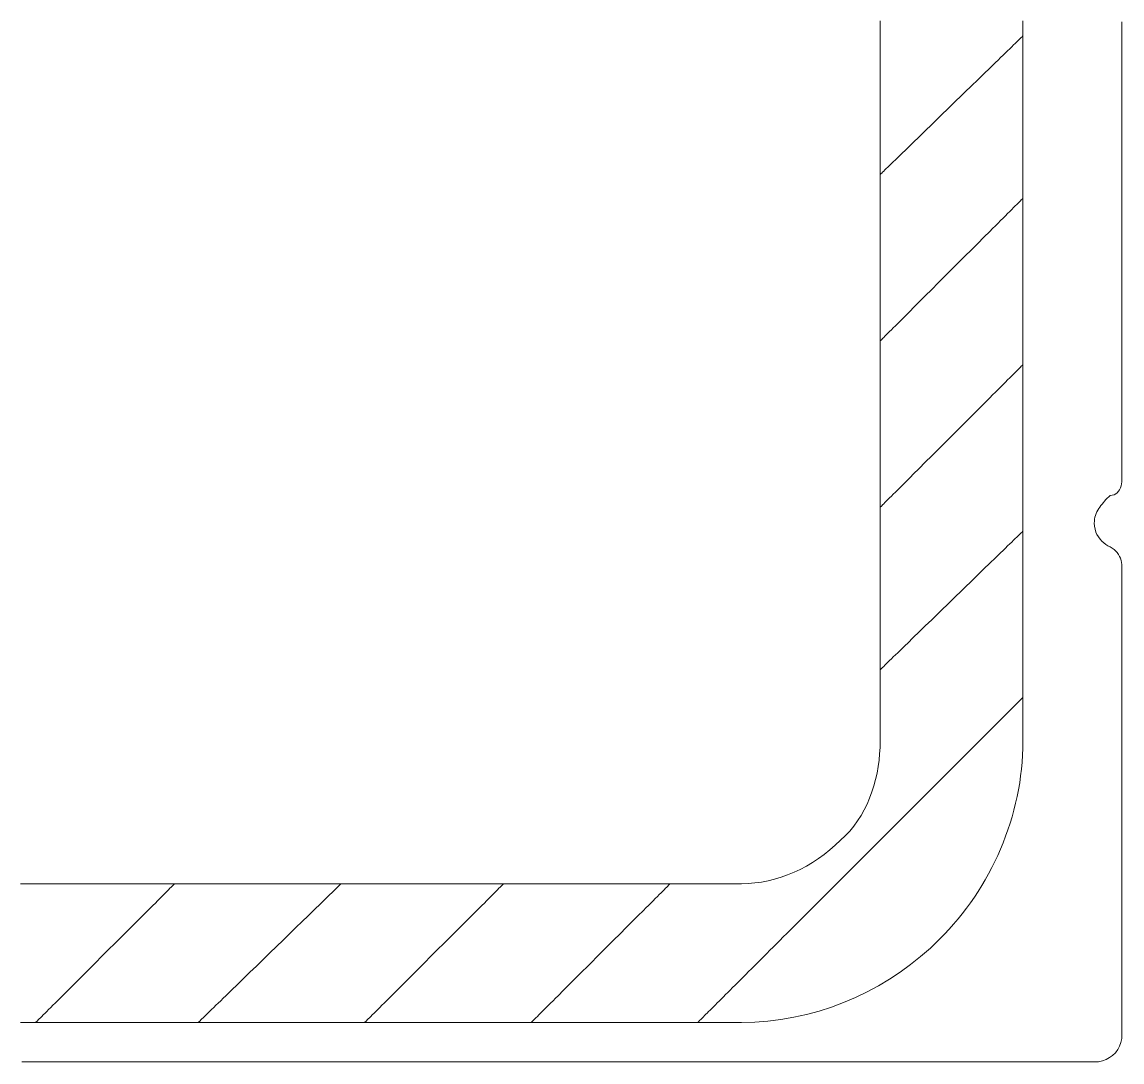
# Model space of a CAD drawing. Header units: millimetres. Extents: x -62 to 0, y 0 to 70.
# Drawn here: x -20.81 to -9.06, y 12.32 to 23.43 of the extents above; entities that cross this region are included whole.
import ezdxf

# ---------------------------------------------------------------- set-up
doc = ezdxf.new("R2010")
doc.units = ezdxf.units.MM
doc.header["$MEASUREMENT"] = 0
doc.layers.add('Layer 1', color=7, linetype='Continuous')

msp = doc.modelspace()

# ---------------------------------------------------------------- linework, layer by layer
at = {"layer": 'Layer 1', "lineweight": 18}
for points in [[(-10.122, 23.436), (-10.122, 23.361), (-10.122, 23.285), (-10.122, 23.209), (-10.122, 23.134), (-10.122, 23.059), (-10.122, 22.984), (-10.122, 22.91), (-10.122, 22.836), (-10.122, 22.761), (-10.122, 22.688), (-10.122, 22.614), (-10.122, 22.541), (-10.122, 22.468), (-10.122, 22.395), (-10.122, 22.322), (-10.122, 22.25), (-10.122, 22.178), (-10.122, 22.106), (-10.122, 22.034), (-10.122, 21.963), (-10.122, 21.892), (-10.122, 21.821), (-10.122, 21.751), (-10.122, 21.68), (-10.122, 21.61), (-10.122, 21.541), (-10.122, 21.471), (-10.122, 21.402), (-10.122, 21.333), (-10.122, 21.265), (-10.122, 21.197), (-10.122, 21.129), (-10.122, 21.061), (-10.122, 20.994), (-10.122, 20.927), (-10.122, 20.86), (-10.122, 20.793), (-10.122, 20.727), (-10.122, 20.662), (-10.122, 20.596), (-10.122, 20.531), (-10.122, 20.466), (-10.122, 20.401), (-10.122, 20.337), (-10.122, 20.273), (-10.122, 20.21), (-10.122, 20.147), (-10.122, 20.084), (-10.122, 20.021), (-10.122, 19.959), (-10.122, 19.897), (-10.122, 19.836), (-10.122, 19.775), (-10.122, 19.714), (-10.122, 19.653), (-10.122, 19.593), (-10.122, 19.534), (-10.122, 19.474), (-10.122, 19.415), (-10.122, 19.357), (-10.122, 19.298), (-10.122, 19.241), (-10.122, 19.183), (-10.122, 19.126), (-10.122, 19.098), (-10.122, 19.069), (-10.122, 19.041), (-10.122, 19.013), (-10.122, 18.985), (-10.122, 18.957), (-10.122, 18.929), (-10.122, 18.901), (-10.122, 18.874), (-10.122, 18.846), (-10.122, 18.819), (-10.122, 18.791), (-10.122, 18.764), (-10.122, 18.737), (-10.122, 18.71), (-10.122, 18.683), (-10.122, 18.656), (-10.122, 18.629), (-10.122, 18.603), (-10.122, 18.576), (-10.122, 18.55), (-10.122, 18.523), (-10.122, 18.497), (-10.122, 18.471), (-10.122, 18.445), (-10.122, 18.419), (-10.122, 18.393), (-10.122, 18.368), (-10.122, 18.342), (-10.122, 18.316), (-10.122, 18.291), (-10.122, 18.266), (-10.122, 18.24), (-10.122, 18.215), (-10.122, 18.19), (-10.122, 18.166), (-10.122, 18.141), (-10.122, 18.116), (-10.122, 18.092), (-10.122, 18.067), (-10.122, 18.043), (-10.122, 18.019), (-10.122, 17.994), (-10.122, 17.97), (-10.122, 17.946), (-10.122, 17.923), (-10.122, 17.899), (-10.122, 17.875), (-10.122, 17.852), (-10.122, 17.829), (-10.122, 17.805), (-10.122, 17.782), (-10.122, 17.759), (-10.122, 17.736), (-10.122, 17.714), (-10.122, 17.691), (-10.122, 17.668), (-10.122, 17.646), (-10.122, 17.623), (-10.122, 17.601), (-10.122, 17.579), (-10.122, 17.557), (-10.122, 17.535), (-10.122, 17.514), (-10.122, 17.492), (-10.122, 17.47), (-10.122, 17.449), (-10.122, 17.428), (-10.122, 17.406), (-10.122, 17.385), (-10.122, 17.364), (-10.122, 17.344), (-10.122, 17.323), (-10.122, 17.302), (-10.122, 17.282), (-10.122, 17.262), (-10.122, 17.241), (-10.122, 17.221), (-10.122, 17.201), (-10.122, 17.181), (-10.122, 17.162), (-10.122, 17.142), (-10.122, 17.122), (-10.122, 17.103), (-10.122, 17.084), (-10.122, 17.065), (-10.122, 17.046), (-10.122, 17.027), (-10.122, 17.008), (-10.122, 16.989), (-10.122, 16.971), (-10.122, 16.952), (-10.122, 16.934), (-10.122, 16.916), (-10.122, 16.898), (-10.122, 16.88), (-10.122, 16.862), (-10.122, 16.845), (-10.122, 16.827), (-10.122, 16.81), (-10.122, 16.793), (-10.122, 16.775), (-10.122, 16.758), (-10.122, 16.742), (-10.122, 16.725), (-10.122, 16.708), (-10.122, 16.692), (-10.122, 16.675), (-10.122, 16.659), (-10.122, 16.643), (-10.122, 16.627), (-10.122, 16.611), (-10.122, 16.596), (-10.122, 16.58), (-10.122, 16.565), (-10.122, 16.549), (-10.122, 16.534), (-10.122, 16.519), (-10.122, 16.504), (-10.122, 16.489), (-10.122, 16.475), (-10.122, 16.46), (-10.122, 16.446), (-10.122, 16.432), (-10.122, 16.418), (-10.122, 16.404), (-10.122, 16.39), (-10.122, 16.376), (-10.122, 16.363), (-10.122, 16.349), (-10.122, 16.336), (-10.122, 16.323), (-10.122, 16.31), (-10.122, 16.297), (-10.122, 16.284), (-10.122, 16.272), (-10.122, 16.259), (-10.122, 16.247), (-10.122, 16.235), (-10.122, 16.223), (-10.122, 16.211), (-10.122, 16.199), (-10.122, 16.187), (-10.122, 16.176), (-10.122, 16.165), (-10.122, 16.154), (-10.122, 16.142), (-10.122, 16.132), (-10.122, 16.121), (-10.122, 16.11), (-10.122, 16.1), (-10.122, 16.089), (-10.122, 16.079), (-10.122, 16.069), (-10.122, 16.059), (-10.122, 16.05), (-10.122, 16.04), (-10.122, 16.031), (-10.122, 16.021), (-10.122, 16.012), (-10.122, 16.003), (-10.122, 15.994), (-10.122, 15.986), (-10.122, 15.977), (-10.122, 15.969), (-10.122, 15.96), (-10.122, 15.952), (-10.122, 15.944), (-10.122, 15.936), (-10.122, 15.929), (-10.122, 15.921), (-10.122, 15.914), (-10.122, 15.907), (-10.122, 15.9), (-10.122, 15.893), (-10.122, 15.886), (-10.122, 15.879), (-10.122, 15.873), (-10.122, 15.867), (-10.122, 15.861), (-10.122, 15.855), (-10.122, 15.849), (-10.122, 15.843), (-10.122, 15.837), (-10.122, 15.832), (-10.122, 15.827), (-10.122, 15.822), (-10.122, 15.817), (-10.122, 15.812), (-10.122, 15.808), (-10.122, 15.803), (-10.122, 15.799), (-10.122, 15.795), (-10.122, 15.791), (-10.122, 15.787), (-10.122, 15.783), (-10.122, 15.78), (-10.122, 15.776), (-10.122, 15.773), (-10.122, 15.77), (-10.122, 15.767), (-10.122, 15.765), (-10.122, 15.762), (-10.122, 15.76), (-10.122, 15.758), (-10.122, 15.756), (-10.122, 15.754), (-10.122, 15.752), (-10.122, 15.75), (-10.122, 15.749), (-10.122, 15.748), (-10.122, 15.747), (-10.122, 15.746), (-10.122, 15.745), (-10.122, 15.744), (-10.122, 15.744), (-10.122, 15.744), (-10.122, 15.744), (-10.123, 15.668), (-10.126, 15.593), (-10.13, 15.519), (-10.137, 15.444), (-10.146, 15.371), (-10.156, 15.297), (-10.169, 15.224), (-10.183, 15.151), (-10.199, 15.079), (-10.217, 15.007), (-10.237, 14.936), (-10.258, 14.866), (-10.281, 14.796), (-10.306, 14.727), (-10.332, 14.658), (-10.36, 14.59), (-10.389, 14.523), (-10.421, 14.457), (-10.453, 14.392), (-10.488, 14.327), (-10.523, 14.263), (-10.561, 14.2), (-10.599, 14.138), (-10.64, 14.077), (-10.681, 14.017), (-10.724, 13.958), (-10.769, 13.9), (-10.815, 13.844), (-10.862, 13.788), (-10.91, 13.733), (-10.96, 13.68), (-11.011, 13.628), (-11.11, 13.533), (-11.214, 13.442), (-11.321, 13.357), (-11.432, 13.276), (-11.547, 13.2), (-11.665, 13.13), (-11.787, 13.064), (-11.911, 13.005), (-12.038, 12.951), (-12.168, 12.902), (-12.3, 12.86), (-12.434, 12.824), (-12.57, 12.793), (-12.707, 12.77), (-12.846, 12.753), (-12.987, 12.742), (-13.128, 12.739), (-13.128, 12.739), (-13.129, 12.739), (-13.129, 12.739), (-13.129, 12.739), (-13.13, 12.739), (-13.131, 12.739), (-13.131, 12.739), (-13.132, 12.739), (-13.133, 12.739), (-13.134, 12.739), (-13.136, 12.739), (-13.137, 12.739), (-13.138, 12.739), (-13.14, 12.739), (-13.142, 12.739), (-13.144, 12.739), (-13.146, 12.739), (-13.148, 12.739), (-13.15, 12.739), (-13.152, 12.739), (-13.155, 12.739), (-13.157, 12.739), (-13.16, 12.739), (-13.162, 12.739), (-13.165, 12.739), (-13.168, 12.739), (-13.171, 12.739), (-13.175, 12.739), (-13.178, 12.739), (-13.181, 12.739), (-13.185, 12.739), (-13.189, 12.739), (-13.192, 12.739), (-13.196, 12.739), (-13.2, 12.739), (-13.204, 12.739), (-13.209, 12.739), (-13.213, 12.739), (-13.217, 12.739), (-13.222, 12.739), (-13.227, 12.739), (-13.232, 12.739), (-13.236, 12.739), (-13.241, 12.739), (-13.247, 12.739), (-13.252, 12.739), (-13.257, 12.739), (-13.263, 12.739), (-13.268, 12.739), (-13.274, 12.739), (-13.28, 12.739), (-13.285, 12.739), (-13.291, 12.739), (-13.297, 12.739), (-13.304, 12.739), (-13.31, 12.739), (-13.316, 12.739), (-13.323, 12.739), (-13.33, 12.739), (-13.336, 12.739), (-13.343, 12.739), (-13.35, 12.739), (-13.357, 12.739), (-13.364, 12.739), (-13.372, 12.739), (-13.379, 12.739), (-13.386, 12.739), (-13.394, 12.739), (-13.402, 12.739), (-13.409, 12.739), (-13.417, 12.739), (-13.425, 12.739), (-13.433, 12.739), (-13.442, 12.739), (-13.45, 12.739), (-13.458, 12.739), (-13.467, 12.739), (-13.475, 12.739), (-13.484, 12.739), (-13.493, 12.739), (-13.502, 12.739), (-13.511, 12.739), (-13.52, 12.739), (-13.529, 12.739), (-13.539, 12.739), (-13.548, 12.739), (-13.558, 12.739), (-13.567, 12.739), (-13.577, 12.739), (-13.587, 12.739), (-13.597, 12.739), (-13.607, 12.739), (-13.617, 12.739), (-13.627, 12.739), (-13.637, 12.739), (-13.648, 12.739), (-13.658, 12.739), (-13.669, 12.739), (-13.679, 12.739), (-13.69, 12.739), (-13.701, 12.739), (-13.712, 12.739), (-13.723, 12.739), (-13.734, 12.739), (-13.746, 12.739), (-13.757, 12.739), (-13.769, 12.739), (-13.78, 12.739), (-13.792, 12.739), (-13.803, 12.739), (-13.815, 12.739), (-13.827, 12.739), (-13.839, 12.739), (-13.851, 12.739), (-13.864, 12.739), (-13.876, 12.739), (-13.888, 12.739), (-13.901, 12.739), (-13.913, 12.739), (-13.926, 12.739), (-13.939, 12.739), (-13.952, 12.739), (-13.965, 12.739), (-13.978, 12.739), (-13.991, 12.739), (-14.004, 12.739), (-14.018, 12.739), (-14.031, 12.739), (-14.044, 12.739), (-14.058, 12.739), (-14.072, 12.739), (-14.086, 12.739), (-14.099, 12.739), (-14.113, 12.739), (-14.127, 12.739), (-14.142, 12.739), (-14.156, 12.739), (-14.17, 12.739), (-14.184, 12.739), (-14.199, 12.739), (-14.214, 12.739), (-14.228, 12.739), (-14.243, 12.739), (-14.258, 12.739), (-14.273, 12.739), (-14.288, 12.739), (-14.303, 12.739), (-14.318, 12.739), (-14.333, 12.739), (-14.349, 12.739), (-14.364, 12.739), (-14.379, 12.739), (-14.395, 12.739), (-14.411, 12.739), (-14.427, 12.739), (-14.442, 12.739), (-14.458, 12.739), (-14.474, 12.739), (-14.49, 12.739), (-14.507, 12.739), (-14.523, 12.739), (-14.539, 12.739), (-14.556, 12.739), (-14.572, 12.739), (-14.589, 12.739), (-14.605, 12.739), (-14.622, 12.739), (-14.639, 12.739), (-14.656, 12.739), (-14.673, 12.739), (-14.69, 12.739), (-14.707, 12.739), (-14.724, 12.739), (-14.742, 12.739), (-14.759, 12.739), (-14.777, 12.739), (-14.794, 12.739), (-14.812, 12.739), (-14.83, 12.739), (-14.847, 12.739), (-14.865, 12.739), (-14.883, 12.739), (-14.901, 12.739), (-14.919, 12.739), (-14.937, 12.739), (-14.956, 12.739), (-14.974, 12.739), (-14.992, 12.739), (-15.011, 12.739), (-15.03, 12.739), (-15.048, 12.739), (-15.067, 12.739), (-15.086, 12.739), (-15.105, 12.739), (-15.123, 12.739), (-15.142, 12.739), (-15.162, 12.739), (-15.181, 12.739), (-15.2, 12.739), (-15.219, 12.739), (-15.239, 12.739), (-15.258, 12.739), (-15.278, 12.739), (-15.297, 12.739), (-15.317, 12.739), (-15.337, 12.739), (-15.356, 12.739), (-15.376, 12.739), (-15.396, 12.739), (-15.416, 12.739), (-15.436, 12.739), (-15.457, 12.739), (-15.477, 12.739), (-15.497, 12.739), (-15.518, 12.739), (-15.538, 12.739), (-15.558, 12.739), (-15.579, 12.739), (-15.6, 12.739), (-15.62, 12.739), (-15.641, 12.739), (-15.662, 12.739), (-15.683, 12.739), (-15.704, 12.739), (-15.725, 12.739), (-15.746, 12.739), (-15.767, 12.739), (-15.789, 12.739), (-15.81, 12.739), (-15.831, 12.739), (-15.853, 12.739), (-15.874, 12.739), (-15.896, 12.739), (-15.918, 12.739), (-15.939, 12.739), (-15.961, 12.739), (-15.983, 12.739), (-16.005, 12.739), (-16.027, 12.739), (-16.049, 12.739), (-16.071, 12.739), (-16.093, 12.739), (-16.116, 12.739), (-16.138, 12.739), (-16.16, 12.739), (-16.183, 12.739), (-16.205, 12.739), (-16.228, 12.739), (-16.25, 12.739), (-16.273, 12.739), (-16.296, 12.739), (-16.319, 12.739), (-16.342, 12.739), (-16.364, 12.739), (-16.387, 12.739), (-16.41, 12.739), (-16.434, 12.739), (-16.457, 12.739), (-16.48, 12.739), (-16.503, 12.739), (-16.527, 12.739), (-16.55, 12.739), (-16.573, 12.739), (-16.597, 12.739), (-16.621, 12.739), (-16.644, 12.739), (-16.668, 12.739), (-16.692, 12.739), (-16.715, 12.739), (-16.739, 12.739), (-16.763, 12.739), (-16.787, 12.739), (-16.811, 12.739), (-16.835, 12.739), (-16.86, 12.739), (-16.884, 12.739), (-16.908, 12.739), (-16.932, 12.739), (-16.957, 12.739), (-16.981, 12.739), (-17.006, 12.739), (-17.03, 12.739), (-17.055, 12.739), (-17.079, 12.739), (-17.104, 12.739), (-17.129, 12.739), (-17.154, 12.739), (-17.178, 12.739), (-17.203, 12.739), (-17.228, 12.739), (-17.253, 12.739), (-17.278, 12.739), (-17.303, 12.739), (-17.329, 12.739), (-17.354, 12.739), (-17.379, 12.739), (-17.404, 12.739), (-17.43, 12.739), (-17.455, 12.739), (-17.481, 12.739), (-17.506, 12.739), (-17.532, 12.739), (-17.557, 12.739), (-17.583, 12.739), (-17.609, 12.739), (-17.635, 12.739), (-17.66, 12.739), (-17.686, 12.739), (-17.712, 12.739), (-17.738, 12.739), (-17.764, 12.739), (-17.79, 12.739), (-17.816, 12.739), (-17.842, 12.739), (-17.869, 12.739), (-17.895, 12.739), (-17.921, 12.739), (-17.947, 12.739), (-17.974, 12.739), (-18, 12.739), (-18.027, 12.739), (-18.053, 12.739), (-18.08, 12.739), (-18.106, 12.739), (-18.133, 12.739), (-18.16, 12.739), (-18.186, 12.739), (-18.213, 12.739), (-18.24, 12.739), (-18.267, 12.739), (-18.294, 12.739), (-18.321, 12.739), (-18.348, 12.739), (-18.375, 12.739), (-18.402, 12.739), (-18.429, 12.739), (-18.456, 12.739), (-18.483, 12.739), (-18.511, 12.739), (-18.538, 12.739), (-18.565, 12.739), (-18.592, 12.739), (-18.62, 12.739), (-18.647, 12.739), (-18.675, 12.739), (-18.702, 12.739), (-18.73, 12.739), (-18.757, 12.739), (-18.785, 12.739), (-18.813, 12.739), (-18.84, 12.739), (-18.868, 12.739), (-18.896, 12.739), (-18.924, 12.739), (-18.952, 12.739), (-18.98, 12.739), (-19.007, 12.739), (-19.035, 12.739), (-19.063, 12.739), (-19.091, 12.739), (-19.12, 12.739), (-19.148, 12.739), (-19.176, 12.739), (-19.204, 12.739), (-19.26, 12.739), (-19.317, 12.739), (-19.374, 12.739), (-19.431, 12.739), (-19.488, 12.739), (-19.545, 12.739), (-19.602, 12.739), (-19.659, 12.739), (-19.717, 12.739), (-19.775, 12.739), (-19.832, 12.739), (-19.89, 12.739), (-19.948, 12.739), (-20.006, 12.739), (-20.065, 12.739), (-20.123, 12.739), (-20.181, 12.739), (-20.24, 12.739), (-20.298, 12.739), (-20.357, 12.739), (-20.416, 12.739), (-20.475, 12.739), (-20.534, 12.739), (-20.593, 12.739), (-20.652, 12.739), (-20.712, 12.739), (-20.771, 12.739), (-20.831, 12.739)], [(-20.831, 14.22), (-20.712, 14.22), (-20.593, 14.22), (-20.475, 14.22), (-20.357, 14.22), (-20.24, 14.22), (-20.123, 14.22), (-20.006, 14.22), (-19.89, 14.22), (-19.775, 14.22), (-19.659, 14.22), (-19.545, 14.22), (-19.431, 14.22), (-19.374, 14.22), (-19.317, 14.22), (-19.26, 14.22), (-19.204, 14.22), (-19.148, 14.22), (-19.091, 14.22), (-19.035, 14.22), (-18.98, 14.22), (-18.924, 14.22), (-18.868, 14.22), (-18.813, 14.22), (-18.757, 14.22), (-18.702, 14.22), (-18.647, 14.22), (-18.592, 14.22), (-18.538, 14.22), (-18.483, 14.22), (-18.429, 14.22), (-18.375, 14.22), (-18.321, 14.22), (-18.267, 14.22), (-18.213, 14.22), (-18.16, 14.22), (-18.106, 14.22), (-18.053, 14.22), (-18, 14.22), (-17.947, 14.22), (-17.895, 14.22), (-17.842, 14.22), (-17.79, 14.22), (-17.738, 14.22), (-17.686, 14.22), (-17.635, 14.22), (-17.583, 14.22), (-17.532, 14.22), (-17.481, 14.22), (-17.43, 14.22), (-17.379, 14.22), (-17.329, 14.22), (-17.278, 14.22), (-17.228, 14.22), (-17.178, 14.22), (-17.129, 14.22), (-17.079, 14.22), (-17.03, 14.22), (-16.981, 14.22), (-16.932, 14.22), (-16.884, 14.22), (-16.835, 14.22), (-16.787, 14.22), (-16.739, 14.22), (-16.692, 14.22), (-16.644, 14.22), (-16.597, 14.22), (-16.55, 14.22), (-16.503, 14.22), (-16.457, 14.22), (-16.41, 14.22), (-16.364, 14.22), (-16.319, 14.22), (-16.273, 14.22), (-16.228, 14.22), (-16.183, 14.22), (-16.138, 14.22), (-16.093, 14.22), (-16.049, 14.22), (-16.005, 14.22), (-15.961, 14.22), (-15.918, 14.22), (-15.874, 14.22), (-15.831, 14.22), (-15.789, 14.22), (-15.746, 14.22), (-15.704, 14.22), (-15.662, 14.22), (-15.62, 14.22), (-15.579, 14.22), (-15.538, 14.22), (-15.497, 14.22), (-15.457, 14.22), (-15.416, 14.22), (-15.376, 14.22), (-15.337, 14.22), (-15.297, 14.22), (-15.258, 14.22), (-15.219, 14.22), (-15.181, 14.22), (-15.142, 14.22), (-15.105, 14.22), (-15.067, 14.22), (-15.03, 14.22), (-14.992, 14.22), (-14.956, 14.22), (-14.919, 14.22), (-14.883, 14.22), (-14.847, 14.22), (-14.812, 14.22), (-14.777, 14.22), (-14.742, 14.22), (-14.707, 14.22), (-14.673, 14.22), (-14.639, 14.22), (-14.605, 14.22), (-14.572, 14.22), (-14.539, 14.22), (-14.507, 14.22), (-14.474, 14.22), (-14.442, 14.22), (-14.411, 14.22), (-14.379, 14.22), (-14.349, 14.22), (-14.318, 14.22), (-14.288, 14.22), (-14.258, 14.22), (-14.228, 14.22), (-14.199, 14.22), (-14.17, 14.22), (-14.142, 14.22), (-14.113, 14.22), (-14.086, 14.22), (-14.058, 14.22), (-14.031, 14.22), (-14.004, 14.22), (-13.978, 14.22), (-13.952, 14.22), (-13.926, 14.22), (-13.901, 14.22), (-13.876, 14.22), (-13.851, 14.22), (-13.827, 14.22), (-13.803, 14.22), (-13.78, 14.22), (-13.757, 14.22), (-13.734, 14.22), (-13.712, 14.22), (-13.69, 14.22), (-13.669, 14.22), (-13.648, 14.22), (-13.627, 14.22), (-13.607, 14.22), (-13.587, 14.22), (-13.567, 14.22), (-13.548, 14.22), (-13.529, 14.22), (-13.511, 14.22), (-13.493, 14.22), (-13.475, 14.22), (-13.458, 14.22), (-13.442, 14.22), (-13.425, 14.22), (-13.409, 14.22), (-13.394, 14.22), (-13.379, 14.22), (-13.364, 14.22), (-13.35, 14.22), (-13.336, 14.22), (-13.323, 14.22), (-13.31, 14.22), (-13.297, 14.22), (-13.285, 14.22), (-13.274, 14.22), (-13.263, 14.22), (-13.252, 14.22), (-13.241, 14.22), (-13.232, 14.22), (-13.222, 14.22), (-13.213, 14.22), (-13.204, 14.22), (-13.196, 14.22), (-13.189, 14.22), (-13.181, 14.22), (-13.175, 14.22), (-13.168, 14.22), (-13.162, 14.22), (-13.157, 14.22), (-13.152, 14.22), (-13.148, 14.22), (-13.144, 14.22), (-13.14, 14.22), (-13.137, 14.22), (-13.134, 14.22), (-13.132, 14.22), (-13.131, 14.22), (-13.129, 14.22), (-13.129, 14.22), (-13.128, 14.22), (-13.057, 14.222), (-12.986, 14.228), (-12.915, 14.238), (-12.844, 14.251), (-12.774, 14.268), (-12.704, 14.289), (-12.635, 14.314), (-12.567, 14.342), (-12.5, 14.373), (-12.434, 14.408), (-12.37, 14.446), (-12.307, 14.488), (-12.245, 14.533), (-12.185, 14.581), (-12.126, 14.632), (-12.07, 14.686), (-12.019, 14.732), (-11.972, 14.782), (-11.928, 14.835), (-11.888, 14.89), (-11.851, 14.948), (-11.817, 15.008), (-11.787, 15.071), (-11.759, 15.135), (-11.735, 15.2), (-11.714, 15.266), (-11.696, 15.334), (-11.68, 15.402), (-11.668, 15.471), (-11.658, 15.539), (-11.652, 15.608), (-11.648, 15.676), (-11.646, 15.744), (-11.646, 15.744), (-11.646, 15.744), (-11.646, 15.744), (-11.646, 15.745), (-11.646, 15.746), (-11.646, 15.747), (-11.646, 15.748), (-11.646, 15.749), (-11.646, 15.75), (-11.646, 15.752), (-11.646, 15.754), (-11.646, 15.756), (-11.646, 15.758), (-11.646, 15.76), (-11.646, 15.762), (-11.646, 15.765), (-11.646, 15.767), (-11.646, 15.77), (-11.646, 15.773), (-11.646, 15.776), (-11.646, 15.78), (-11.646, 15.783), (-11.646, 15.787), (-11.646, 15.791), (-11.646, 15.795), (-11.646, 15.799), (-11.646, 15.803), (-11.646, 15.808), (-11.646, 15.812), (-11.646, 15.817), (-11.646, 15.822), (-11.646, 15.827), (-11.646, 15.832), (-11.646, 15.837), (-11.646, 15.843), (-11.646, 15.849), (-11.646, 15.855), (-11.646, 15.861), (-11.646, 15.867), (-11.646, 15.873), (-11.646, 15.879), (-11.646, 15.886), (-11.646, 15.893), (-11.646, 15.9), (-11.646, 15.907), (-11.646, 15.914), (-11.646, 15.921), (-11.646, 15.929), (-11.646, 15.936), (-11.646, 15.944), (-11.646, 15.952), (-11.646, 15.96), (-11.646, 15.969), (-11.646, 15.977), (-11.646, 15.986), (-11.646, 15.994), (-11.646, 16.003), (-11.646, 16.012), (-11.646, 16.021), (-11.646, 16.031), (-11.646, 16.04), (-11.646, 16.05), (-11.646, 16.059), (-11.646, 16.069), (-11.646, 16.079), (-11.646, 16.089), (-11.646, 16.1), (-11.646, 16.11), (-11.646, 16.121), (-11.646, 16.132), (-11.646, 16.142), (-11.646, 16.154), (-11.646, 16.165), (-11.646, 16.176), (-11.646, 16.187), (-11.646, 16.199), (-11.646, 16.211), (-11.646, 16.223), (-11.646, 16.235), (-11.646, 16.247), (-11.646, 16.259), (-11.646, 16.272), (-11.646, 16.284), (-11.646, 16.297), (-11.646, 16.31), (-11.646, 16.323), (-11.646, 16.336), (-11.646, 16.349), (-11.646, 16.363), (-11.646, 16.376), (-11.646, 16.39), (-11.646, 16.404), (-11.646, 16.418), (-11.646, 16.432), (-11.646, 16.446), (-11.646, 16.46), (-11.646, 16.475), (-11.646, 16.489), (-11.646, 16.504), (-11.646, 16.519), (-11.646, 16.534), (-11.646, 16.549), (-11.646, 16.565), (-11.646, 16.58), (-11.646, 16.596), (-11.646, 16.611), (-11.646, 16.627), (-11.646, 16.643), (-11.646, 16.659), (-11.646, 16.675), (-11.646, 16.692), (-11.646, 16.708), (-11.646, 16.725), (-11.646, 16.742), (-11.646, 16.758), (-11.646, 16.775), (-11.646, 16.793), (-11.646, 16.81), (-11.646, 16.827), (-11.646, 16.845), (-11.646, 16.862), (-11.646, 16.88), (-11.646, 16.898), (-11.646, 16.916), (-11.646, 16.934), (-11.646, 16.952), (-11.646, 16.971), (-11.646, 16.989), (-11.646, 17.008), (-11.646, 17.027), (-11.646, 17.046), (-11.646, 17.065), (-11.646, 17.084), (-11.646, 17.103), (-11.646, 17.122), (-11.646, 17.142), (-11.646, 17.162), (-11.646, 17.181), (-11.646, 17.201), (-11.646, 17.221), (-11.646, 17.241), (-11.646, 17.262), (-11.646, 17.282), (-11.646, 17.302), (-11.646, 17.323), (-11.646, 17.344), (-11.646, 17.364), (-11.646, 17.385), (-11.646, 17.406), (-11.646, 17.428), (-11.646, 17.449), (-11.646, 17.47), (-11.646, 17.492), (-11.646, 17.514), (-11.646, 17.535), (-11.646, 17.557), (-11.646, 17.579), (-11.646, 17.601), (-11.646, 17.623), (-11.646, 17.646), (-11.646, 17.668), (-11.646, 17.691), (-11.646, 17.714), (-11.646, 17.736), (-11.646, 17.759), (-11.646, 17.782), (-11.646, 17.805), (-11.646, 17.829), (-11.646, 17.852), (-11.646, 17.875), (-11.646, 17.899), (-11.646, 17.923), (-11.646, 17.946), (-11.646, 17.97), (-11.646, 17.994), (-11.646, 18.019), (-11.646, 18.043), (-11.646, 18.067), (-11.646, 18.092), (-11.646, 18.116), (-11.646, 18.141), (-11.646, 18.166), (-11.646, 18.19), (-11.646, 18.215), (-11.646, 18.24), (-11.646, 18.266), (-11.646, 18.291), (-11.646, 18.316), (-11.646, 18.342), (-11.646, 18.368), (-11.646, 18.393), (-11.646, 18.419), (-11.646, 18.445), (-11.646, 18.471), (-11.646, 18.497), (-11.646, 18.523), (-11.646, 18.55), (-11.646, 18.576), (-11.646, 18.603), (-11.646, 18.629), (-11.646, 18.656), (-11.646, 18.683), (-11.646, 18.71), (-11.646, 18.737), (-11.646, 18.764), (-11.646, 18.791), (-11.646, 18.819), (-11.646, 18.846), (-11.646, 18.874), (-11.646, 18.901), (-11.646, 18.929), (-11.646, 18.957), (-11.646, 18.985), (-11.646, 19.013), (-11.646, 19.041), (-11.646, 19.069), (-11.646, 19.098), (-11.646, 19.126), (-11.646, 19.183), (-11.646, 19.241), (-11.646, 19.298), (-11.646, 19.357), (-11.646, 19.415), (-11.646, 19.474), (-11.646, 19.534), (-11.646, 19.593), (-11.646, 19.653), (-11.646, 19.714), (-11.646, 19.775), (-11.646, 19.836), (-11.646, 19.897), (-11.646, 19.959), (-11.646, 20.021), (-11.646, 20.084), (-11.646, 20.147), (-11.646, 20.21), (-11.646, 20.273), (-11.646, 20.337), (-11.646, 20.401), (-11.646, 20.466), (-11.646, 20.531), (-11.646, 20.596), (-11.646, 20.662), (-11.646, 20.727), (-11.646, 20.793), (-11.646, 20.86), (-11.646, 20.927), (-11.646, 20.994), (-11.646, 21.061), (-11.646, 21.129), (-11.646, 21.197), (-11.646, 21.265), (-11.646, 21.333), (-11.646, 21.402), (-11.646, 21.471), (-11.646, 21.541), (-11.646, 21.61), (-11.646, 21.68), (-11.646, 21.751), (-11.646, 21.821), (-11.646, 21.892), (-11.646, 21.963), (-11.646, 22.034), (-11.646, 22.106), (-11.646, 22.178), (-11.646, 22.25), (-11.646, 22.322), (-11.646, 22.395), (-11.646, 22.468), (-11.646, 22.541), (-11.646, 22.614), (-11.646, 22.688), (-11.646, 22.761), (-11.646, 22.836), (-11.646, 22.91), (-11.646, 22.984), (-11.646, 23.059), (-11.646, 23.134), (-11.646, 23.209), (-11.646, 23.285), (-11.646, 23.361), (-11.646, 23.436)], [(-20.818, 12.316), (-20.665, 12.316), (-20.512, 12.316), (-20.36, 12.316), (-20.208, 12.316), (-20.056, 12.316), (-19.905, 12.316), (-19.753, 12.316), (-19.602, 12.316), (-19.452, 12.316), (-19.302, 12.316), (-19.152, 12.316), (-19.077, 12.316), (-19.003, 12.316), (-18.928, 12.316), (-18.854, 12.316), (-18.78, 12.316), (-18.705, 12.316), (-18.631, 12.316), (-18.557, 12.316), (-18.484, 12.316), (-18.41, 12.316), (-18.336, 12.316), (-18.263, 12.316), (-18.19, 12.316), (-18.116, 12.316), (-18.043, 12.316), (-17.971, 12.316), (-17.898, 12.316), (-17.825, 12.316), (-17.753, 12.316), (-17.68, 12.316), (-17.608, 12.316), (-17.536, 12.316), (-17.464, 12.316), (-17.393, 12.316), (-17.321, 12.316), (-17.25, 12.316), (-17.179, 12.316), (-17.108, 12.316), (-17.037, 12.316), (-16.966, 12.316), (-16.896, 12.316), (-16.825, 12.316), (-16.755, 12.316), (-16.685, 12.316), (-16.615, 12.316), (-16.546, 12.316), (-16.476, 12.316), (-16.407, 12.316), (-16.338, 12.316), (-16.269, 12.316), (-16.2, 12.316), (-16.132, 12.316), (-16.064, 12.316), (-15.996, 12.316), (-15.928, 12.316), (-15.86, 12.316), (-15.793, 12.316), (-15.726, 12.316), (-15.659, 12.316), (-15.592, 12.316), (-15.525, 12.316), (-15.459, 12.316), (-15.393, 12.316), (-15.327, 12.316), (-15.261, 12.316), (-15.196, 12.316), (-15.131, 12.316), (-15.066, 12.316), (-15.001, 12.316), (-14.937, 12.316), (-14.872, 12.316), (-14.808, 12.316), (-14.745, 12.316), (-14.681, 12.316), (-14.618, 12.316), (-14.555, 12.316), (-14.492, 12.316), (-14.43, 12.316), (-14.368, 12.316), (-14.306, 12.316), (-14.244, 12.316), (-14.183, 12.316), (-14.122, 12.316), (-14.061, 12.316), (-14, 12.316), (-13.94, 12.316), (-13.88, 12.316), (-13.821, 12.316), (-13.761, 12.316), (-13.702, 12.316), (-13.643, 12.316), (-13.585, 12.316), (-13.526, 12.316), (-13.469, 12.316), (-13.411, 12.316), (-13.354, 12.316), (-13.297, 12.316), (-13.24, 12.316), (-13.183, 12.316), (-13.127, 12.316), (-13.072, 12.316), (-13.016, 12.316), (-12.961, 12.316), (-12.906, 12.316), (-12.852, 12.316), (-12.797, 12.316), (-12.744, 12.316), (-12.69, 12.316), (-12.637, 12.316), (-12.584, 12.316), (-12.532, 12.316), (-12.479, 12.316), (-12.428, 12.316), (-12.376, 12.316), (-12.325, 12.316), (-12.274, 12.316), (-12.224, 12.316), (-12.174, 12.316), (-12.124, 12.316), (-12.075, 12.316), (-12.026, 12.316), (-11.977, 12.316), (-11.929, 12.316), (-11.881, 12.316), (-11.833, 12.316), (-11.786, 12.316), (-11.74, 12.316), (-11.693, 12.316), (-11.647, 12.316), (-11.602, 12.316), (-11.556, 12.316), (-11.511, 12.316), (-11.467, 12.316), (-11.423, 12.316), (-11.379, 12.316), (-11.336, 12.316), (-11.293, 12.316), (-11.251, 12.316), (-11.209, 12.316), (-11.167, 12.316), (-11.126, 12.316), (-11.085, 12.316), (-11.044, 12.316), (-11.004, 12.316), (-10.985, 12.316), (-10.965, 12.316), (-10.945, 12.316), (-10.926, 12.316), (-10.906, 12.316), (-10.887, 12.316), (-10.868, 12.316), (-10.849, 12.316), (-10.83, 12.316), (-10.811, 12.316), (-10.792, 12.316), (-10.773, 12.316), (-10.755, 12.316), (-10.736, 12.316), (-10.718, 12.316), (-10.7, 12.316), (-10.681, 12.316), (-10.663, 12.316), (-10.646, 12.316), (-10.628, 12.316), (-10.61, 12.316), (-10.592, 12.316), (-10.575, 12.316), (-10.558, 12.316), (-10.54, 12.316), (-10.523, 12.316), (-10.506, 12.316), (-10.489, 12.316), (-10.473, 12.316), (-10.456, 12.316), (-10.439, 12.316), (-10.423, 12.316), (-10.406, 12.316), (-10.39, 12.316), (-10.374, 12.316), (-10.358, 12.316), (-10.342, 12.316), (-10.326, 12.316), (-10.311, 12.316), (-10.295, 12.316), (-10.28, 12.316), (-10.265, 12.316), (-10.249, 12.316), (-10.234, 12.316), (-10.219, 12.316), (-10.205, 12.316), (-10.19, 12.316), (-10.175, 12.316), (-10.161, 12.316), (-10.146, 12.316), (-10.132, 12.316), (-10.118, 12.316), (-10.104, 12.316), (-10.09, 12.316), (-10.076, 12.316), (-10.063, 12.316), (-10.049, 12.316), (-10.036, 12.316), (-10.023, 12.316), (-10.009, 12.316), (-9.996, 12.316), (-9.983, 12.316), (-9.971, 12.316), (-9.958, 12.316), (-9.945, 12.316), (-9.933, 12.316), (-9.921, 12.316), (-9.909, 12.316), (-9.897, 12.316), (-9.885, 12.316), (-9.873, 12.316), (-9.861, 12.316), (-9.85, 12.316), (-9.838, 12.316), (-9.827, 12.316), (-9.816, 12.316), (-9.805, 12.316), (-9.794, 12.316), (-9.783, 12.316), (-9.772, 12.316), (-9.762, 12.316), (-9.751, 12.316), (-9.741, 12.316), (-9.731, 12.316), (-9.721, 12.316), (-9.711, 12.316), (-9.701, 12.316), (-9.692, 12.316), (-9.682, 12.316), (-9.673, 12.316), (-9.664, 12.316), (-9.655, 12.316), (-9.646, 12.316), (-9.637, 12.316), (-9.628, 12.316), (-9.62, 12.316), (-9.611, 12.316), (-9.603, 12.316), (-9.595, 12.316), (-9.587, 12.316), (-9.579, 12.316), (-9.571, 12.316), (-9.563, 12.316), (-9.556, 12.316), (-9.549, 12.316), (-9.541, 12.316), (-9.534, 12.316), (-9.527, 12.316), (-9.52, 12.316), (-9.514, 12.316), (-9.507, 12.316), (-9.501, 12.316), (-9.495, 12.316), (-9.488, 12.316), (-9.482, 12.316), (-9.477, 12.316), (-9.471, 12.316), (-9.465, 12.316), (-9.46, 12.316), (-9.455, 12.316), (-9.449, 12.316), (-9.444, 12.316), (-9.439, 12.316), (-9.435, 12.316), (-9.43, 12.316), (-9.426, 12.316), (-9.421, 12.316), (-9.417, 12.316), (-9.413, 12.316), (-9.409, 12.316), (-9.406, 12.316), (-9.402, 12.316), (-9.399, 12.316), (-9.395, 12.316), (-9.392, 12.316), (-9.389, 12.316), (-9.386, 12.316), (-9.383, 12.316), (-9.381, 12.316), (-9.378, 12.316), (-9.376, 12.316), (-9.374, 12.316), (-9.372, 12.316), (-9.37, 12.316), (-9.368, 12.316), (-9.367, 12.316), (-9.365, 12.316), (-9.364, 12.316), (-9.363, 12.316), (-9.362, 12.316), (-9.361, 12.316), (-9.361, 12.316), (-9.36, 12.316), (-9.36, 12.316), (-9.359, 12.316), (-9.359, 12.316), (-9.314, 12.319), (-9.272, 12.328), (-9.232, 12.342), (-9.195, 12.362), (-9.163, 12.386), (-9.134, 12.415), (-9.109, 12.448), (-9.09, 12.485), (-9.075, 12.524), (-9.066, 12.567), (-9.063, 12.612), (-9.063, 12.613), (-9.063, 12.616), (-9.063, 12.62), (-9.063, 12.626), (-9.063, 12.634), (-9.063, 12.644), (-9.063, 12.655), (-9.063, 12.668), (-9.063, 12.682), (-9.063, 12.699), (-9.063, 12.716), (-9.063, 12.735), (-9.063, 12.756), (-9.063, 12.778), (-9.063, 12.802), (-9.063, 12.826), (-9.063, 12.853), (-9.063, 12.88), (-9.063, 12.909), (-9.063, 12.94), (-9.063, 12.971), (-9.063, 13.004), (-9.063, 13.038), (-9.063, 13.073), (-9.063, 13.109), (-9.063, 13.146), (-9.063, 13.185), (-9.063, 13.224), (-9.063, 13.265), (-9.063, 13.306), (-9.063, 13.349), (-9.063, 13.392), (-9.063, 13.437), (-9.063, 13.482), (-9.063, 13.528), (-9.063, 13.575), (-9.063, 13.622), (-9.063, 13.671), (-9.063, 13.72), (-9.063, 13.77), (-9.063, 13.821), (-9.063, 13.872), (-9.063, 13.924), (-9.063, 13.977), (-9.063, 14.083), (-9.063, 14.192), (-9.063, 14.303), (-9.063, 14.415), (-9.063, 14.528), (-9.063, 14.643), (-9.063, 14.759), (-9.063, 14.875), (-9.063, 15.109), (-9.063, 15.343), (-9.063, 15.459), (-9.063, 15.575), (-9.063, 15.689), (-9.063, 15.803), (-9.063, 15.915), (-9.063, 16.026), (-9.063, 16.134), (-9.063, 16.241), (-9.063, 16.294), (-9.063, 16.346), (-9.063, 16.397), (-9.063, 16.448), (-9.063, 16.497), (-9.063, 16.547), (-9.063, 16.595), (-9.063, 16.643), (-9.063, 16.69), (-9.063, 16.736), (-9.063, 16.781), (-9.063, 16.826), (-9.063, 16.869), (-9.063, 16.911), (-9.063, 16.953), (-9.063, 16.993), (-9.063, 17.033), (-9.063, 17.071), (-9.063, 17.109), (-9.063, 17.145), (-9.063, 17.18), (-9.063, 17.214), (-9.063, 17.247), (-9.063, 17.278), (-9.063, 17.308), (-9.063, 17.337), (-9.063, 17.365), (-9.063, 17.391), (-9.063, 17.416), (-9.063, 17.44), (-9.063, 17.462), (-9.063, 17.482), (-9.063, 17.501), (-9.063, 17.519), (-9.063, 17.535), (-9.063, 17.55), (-9.063, 17.563), (-9.063, 17.574), (-9.063, 17.584), (-9.063, 17.591), (-9.063, 17.598), (-9.063, 17.602), (-9.063, 17.605), (-9.063, 17.606), (-9.064, 17.629), (-9.067, 17.652), (-9.072, 17.674), (-9.08, 17.696), (-9.089, 17.717), (-9.101, 17.737), (-9.114, 17.757), (-9.13, 17.774), (-9.148, 17.79), (-9.168, 17.805), (-9.19, 17.818), (-9.213, 17.83), (-9.236, 17.845), (-9.257, 17.862), (-9.278, 17.88), (-9.297, 17.901), (-9.315, 17.924), (-9.33, 17.95), (-9.342, 17.977), (-9.351, 18.006), (-9.357, 18.038), (-9.359, 18.071), (-9.358, 18.093), (-9.356, 18.115), (-9.352, 18.135), (-9.346, 18.155), (-9.339, 18.174), (-9.331, 18.192), (-9.322, 18.21), (-9.312, 18.227), (-9.301, 18.244), (-9.289, 18.26), (-9.276, 18.276), (-9.262, 18.292), (-9.249, 18.307), (-9.234, 18.323), (-9.22, 18.338), (-9.205, 18.353), (-9.19, 18.368), (-9.168, 18.37), (-9.148, 18.375), (-9.13, 18.385), (-9.114, 18.397), (-9.101, 18.412), (-9.089, 18.429), (-9.08, 18.449), (-9.072, 18.469), (-9.067, 18.491), (-9.064, 18.514), (-9.063, 18.537), (-9.063, 18.537), (-9.063, 18.539), (-9.063, 18.541), (-9.063, 18.545), (-9.063, 18.549), (-9.063, 18.554), (-9.063, 18.561), (-9.063, 18.568), (-9.063, 18.576), (-9.063, 18.585), (-9.063, 18.595), (-9.063, 18.606), (-9.063, 18.618), (-9.063, 18.63), (-9.063, 18.644), (-9.063, 18.658), (-9.063, 18.673), (-9.063, 18.689), (-9.063, 18.706), (-9.063, 18.724), (-9.063, 18.743), (-9.063, 18.762), (-9.063, 18.783), (-9.063, 18.804), (-9.063, 18.826), (-9.063, 18.848), (-9.063, 18.872), (-9.063, 18.896), (-9.063, 18.921), (-9.063, 18.947), (-9.063, 18.973), (-9.063, 19.001), (-9.063, 19.029), (-9.063, 19.057), (-9.063, 19.087), (-9.063, 19.117), (-9.063, 19.148), (-9.063, 19.18), (-9.063, 19.212), (-9.063, 19.245), (-9.063, 19.279), (-9.063, 19.313), (-9.063, 19.348), (-9.063, 19.384), (-9.063, 19.42), (-9.063, 19.457), (-9.063, 19.495), (-9.063, 19.533), (-9.063, 19.572), (-9.063, 19.611), (-9.063, 19.651), (-9.063, 19.692), (-9.063, 19.733), (-9.063, 19.775), (-9.063, 19.817), (-9.063, 19.86), (-9.063, 19.904), (-9.063, 19.948), (-9.063, 19.992), (-9.063, 20.037), (-9.063, 20.083), (-9.063, 20.129), (-9.063, 20.176), (-9.063, 20.223), (-9.063, 20.271), (-9.063, 20.319), (-9.063, 20.368), (-9.063, 20.417), (-9.063, 20.466), (-9.063, 20.516), (-9.063, 20.567), (-9.063, 20.618), (-9.063, 20.669), (-9.063, 20.721), (-9.063, 20.773), (-9.063, 20.826), (-9.063, 20.879), (-9.063, 20.932), (-9.063, 20.986), (-9.063, 21.04), (-9.063, 21.094), (-9.063, 21.149), (-9.063, 21.205), (-9.063, 21.26), (-9.063, 21.316), (-9.063, 21.372), (-9.063, 21.429), (-9.063, 21.486), (-9.063, 21.543), (-9.063, 21.601), (-9.063, 21.658), (-9.063, 21.716), (-9.063, 21.775), (-9.063, 21.833), (-9.063, 21.952), (-9.063, 22.071), (-9.063, 22.191), (-9.063, 22.311), (-9.063, 22.433), (-9.063, 22.555), (-9.063, 22.679), (-9.063, 22.802), (-9.063, 22.926), (-9.063, 23.051), (-9.063, 23.176), (-9.063, 23.302), (-9.063, 23.428)], [(-10.122, 23.277), (-10.123, 23.276), (-10.126, 23.273), (-10.131, 23.268), (-10.139, 23.26), (-10.148, 23.251), (-10.159, 23.24), (-10.172, 23.228), (-10.187, 23.213), (-10.204, 23.197), (-10.222, 23.18), (-10.241, 23.161), (-10.262, 23.14), (-10.285, 23.118), (-10.309, 23.095), (-10.334, 23.071), (-10.36, 23.046), (-10.387, 23.019), (-10.416, 22.991), (-10.475, 22.933), (-10.538, 22.872), (-10.604, 22.808), (-10.672, 22.742), (-10.742, 22.674), (-10.884, 22.536), (-11.026, 22.398), (-11.096, 22.33), (-11.164, 22.264), (-11.23, 22.2), (-11.293, 22.139), (-11.352, 22.081), (-11.381, 22.054), (-11.408, 22.027), (-11.434, 22.002), (-11.459, 21.977), (-11.483, 21.954), (-11.506, 21.932), (-11.527, 21.912), (-11.546, 21.893), (-11.564, 21.875), (-11.581, 21.859), (-11.595, 21.845), (-11.609, 21.832), (-11.62, 21.821), (-11.629, 21.812), (-11.636, 21.805), (-11.642, 21.8), (-11.645, 21.797), (-11.646, 21.796)], [(-10.122, 21.542), (-10.123, 21.541), (-10.126, 21.537), (-10.131, 21.532), (-10.139, 21.525), (-10.148, 21.515), (-10.159, 21.504), (-10.172, 21.491), (-10.187, 21.476), (-10.204, 21.46), (-10.222, 21.442), (-10.241, 21.422), (-10.262, 21.401), (-10.285, 21.379), (-10.309, 21.355), (-10.334, 21.33), (-10.36, 21.304), (-10.387, 21.276), (-10.416, 21.248), (-10.445, 21.219), (-10.475, 21.188), (-10.538, 21.125), (-10.604, 21.06), (-10.672, 20.992), (-10.742, 20.922), (-10.884, 20.78), (-11.026, 20.638), (-11.096, 20.568), (-11.164, 20.5), (-11.23, 20.435), (-11.293, 20.372), (-11.323, 20.341), (-11.352, 20.312), (-11.381, 20.284), (-11.408, 20.256), (-11.434, 20.23), (-11.459, 20.205), (-11.483, 20.181), (-11.506, 20.159), (-11.527, 20.138), (-11.546, 20.118), (-11.564, 20.1), (-11.581, 20.084), (-11.595, 20.069), (-11.609, 20.056), (-11.62, 20.045), (-11.629, 20.035), (-11.636, 20.028), (-11.642, 20.023), (-11.645, 20.019), (-11.646, 20.018)], [(-10.122, 19.764), (-10.123, 19.763), (-10.126, 19.76), (-10.131, 19.754), (-10.139, 19.747), (-10.148, 19.738), (-10.159, 19.727), (-10.172, 19.714), (-10.187, 19.699), (-10.204, 19.682), (-10.222, 19.664), (-10.241, 19.645), (-10.262, 19.624), (-10.285, 19.601), (-10.309, 19.577), (-10.334, 19.552), (-10.36, 19.526), (-10.387, 19.499), (-10.416, 19.47), (-10.445, 19.441), (-10.475, 19.411), (-10.538, 19.348), (-10.604, 19.282), (-10.672, 19.214), (-10.742, 19.145), (-10.884, 19.002), (-11.026, 18.86), (-11.096, 18.791), (-11.164, 18.723), (-11.23, 18.657), (-11.293, 18.594), (-11.323, 18.564), (-11.352, 18.534), (-11.381, 18.506), (-11.408, 18.479), (-11.434, 18.453), (-11.459, 18.428), (-11.483, 18.404), (-11.506, 18.381), (-11.527, 18.36), (-11.546, 18.341), (-11.564, 18.323), (-11.581, 18.306), (-11.595, 18.291), (-11.609, 18.278), (-11.62, 18.267), (-11.629, 18.258), (-11.636, 18.25), (-11.642, 18.245), (-11.645, 18.242), (-11.646, 18.241)], [(-10.122, 17.987), (-10.123, 17.986), (-10.126, 17.982), (-10.131, 17.977), (-10.139, 17.97), (-10.148, 17.961), (-10.159, 17.95), (-10.172, 17.937), (-10.187, 17.923), (-10.204, 17.907), (-10.222, 17.89), (-10.241, 17.87), (-10.262, 17.85), (-10.285, 17.828), (-10.309, 17.805), (-10.334, 17.781), (-10.36, 17.755), (-10.387, 17.729), (-10.416, 17.701), (-10.475, 17.643), (-10.538, 17.582), (-10.604, 17.518), (-10.672, 17.452), (-10.742, 17.384), (-10.884, 17.246), (-11.026, 17.108), (-11.096, 17.04), (-11.164, 16.974), (-11.23, 16.91), (-11.293, 16.849), (-11.352, 16.791), (-11.381, 16.763), (-11.408, 16.737), (-11.434, 16.711), (-11.459, 16.687), (-11.483, 16.664), (-11.506, 16.642), (-11.527, 16.622), (-11.546, 16.603), (-11.564, 16.585), (-11.581, 16.569), (-11.595, 16.555), (-11.609, 16.542), (-11.62, 16.531), (-11.629, 16.522), (-11.636, 16.515), (-11.642, 16.51), (-11.645, 16.506), (-11.646, 16.505)], [(-10.122, 16.209), (-10.122, 16.209), (-10.124, 16.207), (-10.127, 16.204), (-10.132, 16.199), (-10.137, 16.194), (-10.144, 16.187), (-10.152, 16.179), (-10.161, 16.17), (-10.171, 16.16), (-10.182, 16.149), (-10.194, 16.137), (-10.207, 16.123), (-10.222, 16.109), (-10.237, 16.094), (-10.253, 16.077), (-10.271, 16.06), (-10.289, 16.042), (-10.308, 16.023), (-10.328, 16.003), (-10.349, 15.982), (-10.371, 15.96), (-10.394, 15.937), (-10.418, 15.913), (-10.442, 15.889), (-10.467, 15.864), (-10.493, 15.838), (-10.52, 15.811), (-10.547, 15.784), (-10.576, 15.756), (-10.604, 15.727), (-10.634, 15.697), (-10.664, 15.667), (-10.695, 15.636), (-10.726, 15.605), (-10.759, 15.573), (-10.791, 15.54), (-10.824, 15.507), (-10.858, 15.473), (-10.892, 15.439), (-10.927, 15.404), (-10.962, 15.369), (-10.998, 15.333), (-11.034, 15.297), (-11.071, 15.261), (-11.145, 15.187), (-11.22, 15.111), (-11.297, 15.034), (-11.375, 14.956), (-11.454, 14.877), (-11.534, 14.798), (-11.614, 14.717), (-11.695, 14.637), (-11.858, 14.474), (-12.02, 14.312), (-12.101, 14.231), (-12.182, 14.15), (-12.262, 14.071), (-12.341, 13.992), (-12.419, 13.914), (-12.495, 13.837), (-12.571, 13.761), (-12.645, 13.687), (-12.682, 13.651), (-12.718, 13.615), (-12.754, 13.579), (-12.789, 13.544), (-12.824, 13.509), (-12.858, 13.475), (-12.891, 13.441), (-12.925, 13.408), (-12.957, 13.375), (-12.989, 13.343), (-13.021, 13.312), (-13.052, 13.281), (-13.082, 13.251), (-13.111, 13.221), (-13.14, 13.193), (-13.168, 13.164), (-13.196, 13.137), (-13.223, 13.11), (-13.249, 13.084), (-13.274, 13.059), (-13.298, 13.035), (-13.322, 13.011), (-13.344, 12.988), (-13.366, 12.967), (-13.387, 12.946), (-13.407, 12.925), (-13.427, 12.906), (-13.445, 12.888), (-13.462, 12.871), (-13.479, 12.854), (-13.494, 12.839), (-13.508, 12.825), (-13.522, 12.811), (-13.534, 12.799), (-13.545, 12.788), (-13.555, 12.778), (-13.564, 12.769), (-13.572, 12.761), (-13.579, 12.754), (-13.584, 12.749), (-13.589, 12.745), (-13.592, 12.741), (-13.594, 12.74), (-13.594, 12.739)], [(-19.184, 14.22), (-19.185, 14.219), (-19.189, 14.216), (-19.194, 14.211), (-19.201, 14.203), (-19.21, 14.194), (-19.221, 14.183), (-19.234, 14.171), (-19.248, 14.156), (-19.264, 14.14), (-19.282, 14.123), (-19.301, 14.104), (-19.321, 14.083), (-19.343, 14.062), (-19.366, 14.038), (-19.39, 14.014), (-19.416, 13.989), (-19.442, 13.962), (-19.47, 13.935), (-19.528, 13.877), (-19.589, 13.815), (-19.653, 13.751), (-19.719, 13.685), (-19.787, 13.618), (-19.925, 13.48), (-20.064, 13.341), (-20.131, 13.274), (-20.198, 13.208), (-20.262, 13.144), (-20.323, 13.082), (-20.381, 13.024), (-20.408, 12.997), (-20.435, 12.97), (-20.46, 12.945), (-20.485, 12.921), (-20.508, 12.897), (-20.53, 12.876), (-20.55, 12.855), (-20.569, 12.836), (-20.587, 12.819), (-20.603, 12.803), (-20.617, 12.788), (-20.63, 12.776), (-20.641, 12.765), (-20.65, 12.756), (-20.657, 12.748), (-20.662, 12.743), (-20.666, 12.74), (-20.667, 12.739)], [(-17.406, 14.22), (-17.407, 14.219), (-17.41, 14.216), (-17.415, 14.211), (-17.423, 14.203), (-17.432, 14.194), (-17.443, 14.183), (-17.456, 14.171), (-17.471, 14.156), (-17.488, 14.14), (-17.506, 14.123), (-17.525, 14.104), (-17.546, 14.083), (-17.569, 14.062), (-17.593, 14.038), (-17.618, 14.014), (-17.644, 13.989), (-17.671, 13.962), (-17.7, 13.935), (-17.759, 13.877), (-17.822, 13.815), (-17.888, 13.751), (-17.956, 13.685), (-18.026, 13.618), (-18.168, 13.48), (-18.31, 13.341), (-18.38, 13.274), (-18.448, 13.208), (-18.514, 13.144), (-18.577, 13.082), (-18.636, 13.024), (-18.665, 12.997), (-18.692, 12.97), (-18.718, 12.945), (-18.743, 12.921), (-18.767, 12.897), (-18.79, 12.876), (-18.811, 12.855), (-18.83, 12.836), (-18.848, 12.819), (-18.865, 12.803), (-18.879, 12.788), (-18.893, 12.776), (-18.904, 12.765), (-18.913, 12.756), (-18.92, 12.748), (-18.926, 12.743), (-18.929, 12.74), (-18.93, 12.739)], [(-15.669, 14.22), (-15.67, 14.219), (-15.674, 14.216), (-15.679, 14.211), (-15.686, 14.203), (-15.695, 14.194), (-15.706, 14.183), (-15.719, 14.171), (-15.733, 14.156), (-15.749, 14.14), (-15.767, 14.123), (-15.786, 14.104), (-15.806, 14.083), (-15.828, 14.062), (-15.851, 14.038), (-15.875, 14.014), (-15.901, 13.989), (-15.928, 13.962), (-15.955, 13.935), (-16.013, 13.877), (-16.074, 13.815), (-16.138, 13.751), (-16.205, 13.685), (-16.272, 13.618), (-16.41, 13.48), (-16.549, 13.341), (-16.616, 13.274), (-16.683, 13.208), (-16.747, 13.144), (-16.808, 13.082), (-16.866, 13.024), (-16.893, 12.997), (-16.92, 12.97), (-16.946, 12.945), (-16.97, 12.921), (-16.993, 12.897), (-17.015, 12.876), (-17.035, 12.855), (-17.054, 12.836), (-17.072, 12.819), (-17.088, 12.803), (-17.102, 12.788), (-17.115, 12.776), (-17.126, 12.765), (-17.135, 12.756), (-17.142, 12.748), (-17.147, 12.743), (-17.151, 12.74), (-17.152, 12.739)], [(-13.891, 14.22), (-13.892, 14.219), (-13.895, 14.216), (-13.9, 14.211), (-13.907, 14.203), (-13.916, 14.194), (-13.927, 14.183), (-13.94, 14.171), (-13.954, 14.156), (-13.97, 14.14), (-13.988, 14.123), (-14.007, 14.104), (-14.027, 14.083), (-14.049, 14.062), (-14.072, 14.038), (-14.097, 14.014), (-14.122, 13.989), (-14.149, 13.962), (-14.176, 13.935), (-14.234, 13.877), (-14.296, 13.815), (-14.36, 13.751), (-14.426, 13.685), (-14.494, 13.618), (-14.632, 13.48), (-14.77, 13.341), (-14.838, 13.274), (-14.904, 13.208), (-14.968, 13.144), (-15.029, 13.082), (-15.087, 13.024), (-15.115, 12.997), (-15.141, 12.97), (-15.167, 12.945), (-15.191, 12.921), (-15.214, 12.897), (-15.236, 12.876), (-15.257, 12.855), (-15.276, 12.836), (-15.293, 12.819), (-15.309, 12.803), (-15.324, 12.788), (-15.336, 12.776), (-15.347, 12.765), (-15.356, 12.756), (-15.363, 12.748), (-15.369, 12.743), (-15.372, 12.74), (-15.373, 12.739)]]:
    msp.add_lwpolyline(points, dxfattribs=at)

doc.saveas('drawing.dxf')
